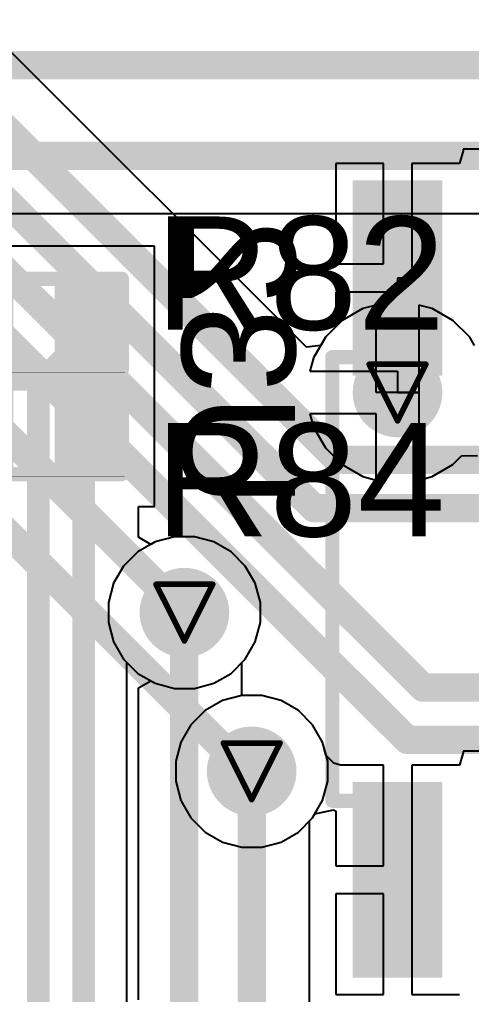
# Model space of a CAD drawing. Header units: inches. Extents: x -21 to 276, y -5 to 220.
# Drawn here: x 64.08 to 68.13, y 52.66 to 61.41 of the extents above; entities that cross this region are included whole.
import ezdxf

# ---------------------------------------------------------------- set-up
doc = ezdxf.new("R2010")
doc.units = ezdxf.units.IN
for name, color, linetype in [('Bottom Layer', 5, 'Continuous'), ('Bottom Overlay', 54, 'Continuous'), ('Bottom Paste', 16, 'Continuous'), ('Bottom Solder', 6, 'Continuous'), ('Drill Drawing', 1, 'Continuous'), ('Ground', 16, 'Continuous'), ('Power + Signal', 76, 'Continuous'), ('Top Layer', 1, 'Continuous'), ('Top Overlay', 2, 'Continuous'), ('Top Paste', 8, 'Continuous'), ('Top Solder', 216, 'Continuous'), ('Via Holes', 16, 'Continuous')]:
    doc.layers.add(name, color=color, linetype=linetype)
doc.styles.add('Arial', font='', dxfattribs={"height": 0.2})
doc.styles.get('Arial').set_extended_font_data('Arial')

# ---------------------------------------------------------------- blocks, each defined once
blk = doc.blocks.new('SOIC_8_B_55')
at = {"layer": 'Bottom Layer'}
for points in [[(-3.475, 1.605), (-3.475, 2.205), (-1.925, 2.205), (-1.925, 1.605)], [(1.925, 1.605), (1.925, 2.205), (3.475, 2.205), (3.475, 1.605)], [(-3.475, 0.335), (-3.475, 0.935), (-1.925, 0.935), (-1.925, 0.335)], [(1.925, 0.335), (1.925, 0.935), (3.475, 0.935), (3.475, 0.335)], [(-3.475, -0.935), (-3.475, -0.335), (-1.925, -0.335), (-1.925, -0.935)], [(1.925, -0.935), (1.925, -0.335), (3.475, -0.335), (3.475, -0.935)], [(-3.475, -2.205), (-3.475, -1.605), (-1.925, -1.605), (-1.925, -2.205)], [(1.925, -2.205), (1.925, -1.605), (3.475, -1.605), (3.475, -2.205)]]:
    blk.add_hatch(color=5, dxfattribs=at).paths.add_polyline_path(points)
at = {"layer": 'Bottom Overlay'}
blk.add_hatch(color=54, dxfattribs=at).paths.add_polyline_path([(-1.8288, -2.2351), (-1.4986, -2.2351), (-1.4986, -1.5747), (-1.8288, -1.5747)])
at = {"layer": 'Bottom Paste'}
for points in [[(-3.475, 1.605), (-3.475, 2.205), (-1.925, 2.205), (-1.925, 1.605)], [(1.925, 1.605), (1.925, 2.205), (3.475, 2.205), (3.475, 1.605)], [(-3.475, 0.335), (-3.475, 0.935), (-1.925, 0.935), (-1.925, 0.335)], [(1.925, 0.335), (1.925, 0.935), (3.475, 0.935), (3.475, 0.335)], [(-3.475, -0.935), (-3.475, -0.335), (-1.925, -0.335), (-1.925, -0.935)], [(1.925, -0.935), (1.925, -0.335), (3.475, -0.335), (3.475, -0.935)], [(-3.475, -2.205), (-3.475, -1.605), (-1.925, -1.605), (-1.925, -2.205)], [(1.925, -2.205), (1.925, -1.605), (3.475, -1.605), (3.475, -2.205)]]:
    blk.add_hatch(color=16, dxfattribs=at).paths.add_polyline_path(points)
at = {"layer": 'Bottom Solder'}
for points in [[(-3.5766, 1.5034), (-3.5766, 2.3066), (-1.8234, 2.3066), (-1.8234, 1.5034)], [(1.8234, 1.5034), (1.8234, 2.3066), (3.5766, 2.3066), (3.5766, 1.5034)], [(-3.5766, 0.2334), (-3.5766, 1.0366), (-1.8234, 1.0366), (-1.8234, 0.2334)], [(1.8234, 0.2334), (1.8234, 1.0366), (3.5766, 1.0366), (3.5766, 0.2334)], [(-3.5766, -1.0366), (-3.5766, -0.2334), (-1.8234, -0.2334), (-1.8234, -1.0366)], [(1.8234, -1.0366), (1.8234, -0.2334), (3.5766, -0.2334), (3.5766, -1.0366)], [(-3.5766, -2.3066), (-3.5766, -1.5034), (-1.8234, -1.5034), (-1.8234, -2.3066)], [(1.8234, -2.3066), (1.8234, -1.5034), (3.5766, -1.5034), (3.5766, -2.3066)]]:
    blk.add_hatch(color=6, dxfattribs=at).paths.add_polyline_path(points)
at = {"layer": 'Bottom Overlay'}
for points in [[(-1.9906, 2.4892, 0.127, 0.127, 0), (-1.9906, 2.3114, 0.127, 0.127, 0)], [(-1.9906, 2.4892, 0.127, 0.127, 0), (1.9906, 2.4892, 0.127, 0.127, 0)], [(1.9906, 2.4892, 0.127, 0.127, 0), (1.9906, 2.3114, 0.127, 0.127, 0)], [(-3.7592, -1.778, 0.127, 0.127, 0), (-3.6322, -1.905, 0.127, 0.127, 0)], [(-3.7592, -1.778, 0.127, 0.127, 0), (-3.7592, -2.032, 0.127, 0.127, 0)], [(-3.6322, -1.905, 0.127, 0.127, 0), (-3.7592, -2.032, 0.127, 0.127, 0)], [(-1.9906, -2.3114, 0.127, 0.127, 0), (-1.9906, -2.4892, 0.127, 0.127, 0)], [(1.9906, -2.3114, 0.127, 0.127, 0), (1.9906, -2.4892, 0.127, 0.127, 0)], [(-1.9906, -2.4892, 0.127, 0.127, 0), (1.9906, -2.4892, 0.127, 0.127, 0)]]:
    blk.add_lwpolyline(points, format="xyseb", dxfattribs=at)
for points in [[(-2.0223, 2.4892, 0.0635, 0.0635, 1), (-1.9588, 2.4892, 0.0635, 0.0635, 1)], [(-2.0223, 2.4892, 0.0635, 0.0635, 1), (-1.9588, 2.4892, 0.0635, 0.0635, 1)], [(1.9588, 2.4892, 0.0635, 0.0635, 1), (2.0223, 2.4892, 0.0635, 0.0635, 1)], [(1.9588, 2.4892, 0.0635, 0.0635, 1), (2.0223, 2.4892, 0.0635, 0.0635, 1)], [(-2.0223, 2.3114, 0.0635, 0.0635, 1), (-1.9588, 2.3114, 0.0635, 0.0635, 1)], [(1.9588, 2.3114, 0.0635, 0.0635, 1), (2.0223, 2.3114, 0.0635, 0.0635, 1)], [(-3.791, -1.778, 0.0635, 0.0635, 1), (-3.7275, -1.778, 0.0635, 0.0635, 1)], [(-3.791, -1.778, 0.0635, 0.0635, 1), (-3.7275, -1.778, 0.0635, 0.0635, 1)], [(-3.6639, -1.905, 0.0635, 0.0635, 1), (-3.6004, -1.905, 0.0635, 0.0635, 1)], [(-3.6639, -1.905, 0.0635, 0.0635, 1), (-3.6004, -1.905, 0.0635, 0.0635, 1)], [(-3.791, -2.032, 0.0635, 0.0635, 1), (-3.7275, -2.032, 0.0635, 0.0635, 1)], [(-3.791, -2.032, 0.0635, 0.0635, 1), (-3.7275, -2.032, 0.0635, 0.0635, 1)], [(-2.0223, -2.3114, 0.0635, 0.0635, 1), (-1.9588, -2.3114, 0.0635, 0.0635, 1)], [(1.9588, -2.3114, 0.0635, 0.0635, 1), (2.0223, -2.3114, 0.0635, 0.0635, 1)], [(-2.0223, -2.4892, 0.0635, 0.0635, 1), (-1.9588, -2.4892, 0.0635, 0.0635, 1)], [(-2.0223, -2.4892, 0.0635, 0.0635, 1), (-1.9588, -2.4892, 0.0635, 0.0635, 1)], [(1.9588, -2.4892, 0.0635, 0.0635, 1), (2.0223, -2.4892, 0.0635, 0.0635, 1)], [(1.9588, -2.4892, 0.0635, 0.0635, 1), (2.0223, -2.4892, 0.0635, 0.0635, 1)]]:
    blk.add_lwpolyline(points, format="xyseb", close=True, dxfattribs=at)
blk = doc.blocks.new('R___0402_67')
at = {"layer": 'Top Layer'}
for points in [[(-0.6985, -0.3175), (-0.6985, 0.3175), (-0.2413, 0.3175), (-0.2413, -0.3175)], [(0.2413, -0.3175), (0.2413, 0.3175), (0.6985, 0.3175), (0.6985, -0.3175)]]:
    blk.add_hatch(color=1, dxfattribs=at).paths.add_polyline_path(points)
at = {"layer": 'Top Paste'}
for points in [[(-0.6985, -0.3175), (-0.6985, 0.3175), (-0.2413, 0.3175), (-0.2413, -0.3175)], [(0.2413, -0.3175), (0.2413, 0.3175), (0.6985, 0.3175), (0.6985, -0.3175)]]:
    blk.add_hatch(color=8, dxfattribs=at).paths.add_polyline_path(points)
at = {"layer": 'Top Solder'}
for points in [[(-0.7535, -0.3725), (-0.7535, 0.3725), (-0.1863, 0.3725), (-0.1863, -0.3725)], [(0.1863, -0.3725), (0.1863, 0.3725), (0.7535, 0.3725), (0.7535, -0.3725)]]:
    blk.add_hatch(color=216, dxfattribs=at).paths.add_polyline_path(points)
at = {"layer": 'Top Overlay'}
for points in [[(-0.7874, -0.4064, 0.127, 0.127, 0), (-0.7874, 0.4064, 0.127, 0.127, 0)], [(-0.7874, 0.4064, 0.127, 0.127, 0), (0.7874, 0.4064, 0.127, 0.127, 0)], [(0.7874, -0.4064, 0.127, 0.127, 0), (0.7874, 0.4064, 0.127, 0.127, 0)], [(-0.7874, -0.4064, 0.127, 0.127, 0), (0.7874, -0.4064, 0.127, 0.127, 0)], [(-0.8128, -0.4318, 0.00323, 0.00323, 0), (0.8128, -0.4318, 0.00323, 0.00323, 0)]]:
    blk.add_lwpolyline(points, format="xyseb", dxfattribs=at)
for points in [[(-0.8191, 0.4064, 0.0635, 0.0635, 1), (-0.7556, 0.4064, 0.0635, 0.0635, 1)], [(-0.8191, 0.4064, 0.0635, 0.0635, 1), (-0.7556, 0.4064, 0.0635, 0.0635, 1)], [(0.7556, 0.4064, 0.0635, 0.0635, 1), (0.8191, 0.4064, 0.0635, 0.0635, 1)], [(0.7556, 0.4064, 0.0635, 0.0635, 1), (0.8191, 0.4064, 0.0635, 0.0635, 1)], [(-0.8191, -0.4064, 0.0635, 0.0635, 1), (-0.7556, -0.4064, 0.0635, 0.0635, 1)], [(-0.8191, -0.4064, 0.0635, 0.0635, 1), (-0.7556, -0.4064, 0.0635, 0.0635, 1)], [(0.7556, -0.4064, 0.0635, 0.0635, 1), (0.8191, -0.4064, 0.0635, 0.0635, 1)], [(0.7556, -0.4064, 0.0635, 0.0635, 1), (0.8191, -0.4064, 0.0635, 0.0635, 1)], [(-0.8136, -0.4318, 0.00161, 0.00161, 1), (-0.812, -0.4318, 0.00161, 0.00161, 1)], [(0.812, -0.4318, 0.00161, 0.00161, 1), (0.8136, -0.4318, 0.00161, 0.00161, 1)]]:
    blk.add_lwpolyline(points, format="xyseb", close=True, dxfattribs=at)
blk = doc.blocks.new('R___0402_68')
at = {"layer": 'Top Layer'}
for points in [[(-0.6985, -0.3175), (-0.6985, 0.3175), (-0.2413, 0.3175), (-0.2413, -0.3175)], [(0.2413, -0.3175), (0.2413, 0.3175), (0.6985, 0.3175), (0.6985, -0.3175)]]:
    blk.add_hatch(color=1, dxfattribs=at).paths.add_polyline_path(points)
at = {"layer": 'Top Paste'}
for points in [[(-0.6985, -0.3175), (-0.6985, 0.3175), (-0.2413, 0.3175), (-0.2413, -0.3175)], [(0.2413, -0.3175), (0.2413, 0.3175), (0.6985, 0.3175), (0.6985, -0.3175)]]:
    blk.add_hatch(color=8, dxfattribs=at).paths.add_polyline_path(points)
at = {"layer": 'Top Solder'}
for points in [[(-0.7535, -0.3725), (-0.7535, 0.3725), (-0.1863, 0.3725), (-0.1863, -0.3725)], [(0.1863, -0.3725), (0.1863, 0.3725), (0.7535, 0.3725), (0.7535, -0.3725)]]:
    blk.add_hatch(color=216, dxfattribs=at).paths.add_polyline_path(points)
at = {"layer": 'Top Overlay'}
for points in [[(-0.7874, -0.4064, 0.127, 0.127, 0), (-0.7874, 0.4064, 0.127, 0.127, 0)], [(-0.7874, 0.4064, 0.127, 0.127, 0), (0.7874, 0.4064, 0.127, 0.127, 0)], [(0.7874, -0.4064, 0.127, 0.127, 0), (0.7874, 0.4064, 0.127, 0.127, 0)], [(-0.7874, -0.4064, 0.127, 0.127, 0), (0.7874, -0.4064, 0.127, 0.127, 0)], [(-0.8128, -0.4318, 0.00323, 0.00323, 0), (0.8128, -0.4318, 0.00323, 0.00323, 0)]]:
    blk.add_lwpolyline(points, format="xyseb", dxfattribs=at)
for points in [[(-0.8191, 0.4064, 0.0635, 0.0635, 1), (-0.7556, 0.4064, 0.0635, 0.0635, 1)], [(-0.8191, 0.4064, 0.0635, 0.0635, 1), (-0.7556, 0.4064, 0.0635, 0.0635, 1)], [(0.7556, 0.4064, 0.0635, 0.0635, 1), (0.8191, 0.4064, 0.0635, 0.0635, 1)], [(0.7556, 0.4064, 0.0635, 0.0635, 1), (0.8191, 0.4064, 0.0635, 0.0635, 1)], [(-0.8191, -0.4064, 0.0635, 0.0635, 1), (-0.7556, -0.4064, 0.0635, 0.0635, 1)], [(-0.8191, -0.4064, 0.0635, 0.0635, 1), (-0.7556, -0.4064, 0.0635, 0.0635, 1)], [(0.7556, -0.4064, 0.0635, 0.0635, 1), (0.8191, -0.4064, 0.0635, 0.0635, 1)], [(0.7556, -0.4064, 0.0635, 0.0635, 1), (0.8191, -0.4064, 0.0635, 0.0635, 1)], [(-0.8136, -0.4318, 0.00161, 0.00161, 1), (-0.812, -0.4318, 0.00161, 0.00161, 1)], [(0.812, -0.4318, 0.00161, 0.00161, 1), (0.8136, -0.4318, 0.00161, 0.00161, 1)]]:
    blk.add_lwpolyline(points, format="xyseb", close=True, dxfattribs=at)

msp = doc.modelspace()

# ---------------------------------------------------------------- hatches: boundary and pattern name
at = {"layer": 'Bottom Layer'}
h = msp.add_hatch(color=5, dxfattribs=at)
edge = h.paths.add_edge_path()
edge.add_arc((67.4692, 58.0596), 0.3, 0, 360)
h = msp.add_hatch(color=5, dxfattribs=at)
edge = h.paths.add_edge_path()
edge.add_arc((65.5592, 56.085), 0.3, 0, 360)
h = msp.add_hatch(color=5, dxfattribs=at)
edge = h.paths.add_edge_path()
edge.add_arc((66.1622, 54.6608), 0.3, 0, 360)
at = {"layer": 'Bottom Solder'}
h = msp.add_hatch(color=6, dxfattribs=at)
edge = h.paths.add_edge_path()
edge.add_arc((67.4692, 58.0596), 0.4016, 0, 360)
h = msp.add_hatch(color=6, dxfattribs=at)
edge = h.paths.add_edge_path()
edge.add_arc((65.5592, 56.085), 0.4016, 0, 360)
h = msp.add_hatch(color=6, dxfattribs=at)
edge = h.paths.add_edge_path()
edge.add_arc((66.1622, 54.6608), 0.4016, 0, 360)
at = {"layer": 'Ground'}
h = msp.add_hatch(color=16, dxfattribs=at)
edge = h.paths.add_edge_path()
edge.add_arc((67.4692, 58.0596), 0.3, 0, 360)
h = msp.add_hatch(color=16, dxfattribs=at)
edge = h.paths.add_edge_path()
edge.add_arc((65.5592, 56.085), 0.3, 0, 360)
h = msp.add_hatch(color=16, dxfattribs=at)
edge = h.paths.add_edge_path()
edge.add_arc((66.1622, 54.6608), 0.3, 0, 360)
at = {"layer": 'Power + Signal'}
h = msp.add_hatch(color=76, dxfattribs=at)
edge = h.paths.add_edge_path()
edge.add_arc((67.4692, 58.0596), 0.3, 0, 360)
h = msp.add_hatch(color=76, dxfattribs=at)
edge = h.paths.add_edge_path()
edge.add_arc((65.5592, 56.085), 0.3, 0, 360)
h = msp.add_hatch(color=76, dxfattribs=at)
edge = h.paths.add_edge_path()
edge.add_arc((66.1622, 54.6608), 0.3, 0, 360)
at = {"layer": 'Top Layer'}
h = msp.add_hatch(color=1, dxfattribs=at)
edge = h.paths.add_edge_path()
edge.add_arc((67.4692, 58.0596), 0.3, 0, 360)
h = msp.add_hatch(color=1, dxfattribs=at)
edge = h.paths.add_edge_path()
edge.add_arc((65.5592, 56.085), 0.3, 0, 360)
h = msp.add_hatch(color=1, dxfattribs=at)
edge = h.paths.add_edge_path()
edge.add_arc((66.1622, 54.6608), 0.3, 0, 360)
at = {"layer": 'Top Solder'}
h = msp.add_hatch(color=216, dxfattribs=at)
edge = h.paths.add_edge_path()
edge.add_arc((67.4692, 58.0596), 0.4016, 0, 360)
h = msp.add_hatch(color=216, dxfattribs=at)
edge = h.paths.add_edge_path()
edge.add_arc((65.5592, 56.085), 0.4016, 0, 360)
h = msp.add_hatch(color=216, dxfattribs=at)
edge = h.paths.add_edge_path()
edge.add_arc((66.1622, 54.6608), 0.4016, 0, 360)
at = {"layer": 'Via Holes'}
h = msp.add_hatch(color=7, dxfattribs=at)
edge = h.paths.add_edge_path()
edge.add_arc((67.4692, 58.0596), 0.15, 0, 360)
h = msp.add_hatch(color=7, dxfattribs=at)
edge = h.paths.add_edge_path()
edge.add_arc((65.5592, 56.085), 0.15, 0, 360)
h = msp.add_hatch(color=7, dxfattribs=at)
edge = h.paths.add_edge_path()
edge.add_arc((66.1622, 54.6608), 0.15, 0, 360)

# ---------------------------------------------------------------- linework, layer by layer
at = {"layer": 'Bottom Layer'}
for p, q in [((68.0582, 60.2286), (68.0232, 60.1161)), ((70.5908, 60.2431), (68.0582, 60.2431)), ((68.0582, 60.2431), (68.0582, 60.2286)), ((67.3422, 60.1161), (66.9152, 60.1161)), ((66.9152, 60.1161), (66.9152, 59.2141)), ((67.3422, 59.2141), (67.3422, 60.1161)), ((68.0232, 60.1161), (67.5962, 60.1161)), ((67.5962, 60.1161), (67.5962, 59.0871)), ((66.9152, 59.2141), (67.3422, 59.2141)), ((67.5962, 59.0871), (67.4692, 59.0871)), ((67.4692, 59.0871), (67.4692, 58.9601)), ((67.4692, 58.9601), (66.9152, 58.9601)), ((66.9152, 58.9601), (66.9152, 58.6483)), ((66.9152, 58.6483), (66.8227, 58.5557)), ((66.8227, 58.5557), (66.7163, 58.3715)), ((66.7163, 58.3715), (66.6838, 58.2501)), ((66.6838, 58.2501), (67.4692, 58.2501)), ((67.4692, 58.2501), (67.4692, 58.0596)), ((67.4692, 58.0596), (67.6597, 58.0596)), ((67.6597, 58.0596), (67.6597, 57.2741)), ((67.2787, 57.8691), (66.6838, 57.8691)), ((66.6838, 57.8691), (66.7163, 57.7477)), ((67.2787, 57.2741), (67.2787, 57.8691)), ((66.7163, 57.7477), (66.8227, 57.5635)), ((66.8227, 57.5635), (66.9731, 57.413)), ((67.9654, 57.413), (68.0428, 57.4905)), ((68.0428, 57.4905), (68.1871, 57.4938)), ((66.9731, 57.413), (67.1574, 57.3067)), ((67.7811, 57.3067), (67.9654, 57.413)), ((67.1574, 57.3067), (67.2787, 57.2741)), ((67.6597, 57.2741), (67.7811, 57.3067)), ((65.2963, 56.7195), (65.141, 56.6299)), ((65.4695, 56.766), (65.2963, 56.7195)), ((65.6488, 56.766), (65.4695, 56.766)), ((65.822, 56.7195), (65.6488, 56.766)), ((65.9773, 56.6299), (65.822, 56.7195)), ((65.141, 56.6299), (65.0142, 56.5031)), ((66.1041, 56.5031), (65.9773, 56.6299)), ((65.0142, 56.5031), (64.9246, 56.3478)), ((66.1937, 56.3478), (66.1041, 56.5031)), ((64.9246, 56.3478), (64.8782, 56.1746)), ((66.2402, 56.1746), (66.1937, 56.3478)), ((64.8782, 56.1746), (64.8782, 55.9953)), ((66.2402, 55.9953), (66.2402, 56.1746)), ((64.8782, 55.9953), (64.9246, 55.8221)), ((66.1937, 55.8221), (66.2402, 55.9953)), ((64.9246, 55.8221), (65.0142, 55.6668)), ((66.1041, 55.6668), (66.1937, 55.8221)), ((65.0142, 55.6668), (65.0394, 55.6416)), ((66.0754, 55.6381), (66.1041, 55.6668)), ((65.0394, 55.6416), (65.0394, 51.8148)), ((66.0754, 55.3418), (66.0754, 55.6381)), ((66.2519, 55.3418), (66.0754, 55.3418)), ((66.4251, 55.2954), (66.2519, 55.3418)), ((66.5803, 55.2057), (66.4251, 55.2954)), ((66.7071, 55.0789), (66.5803, 55.2057)), ((66.7968, 54.9237), (66.7071, 55.0789)), ((66.828, 54.807), (66.7968, 54.9237)), ((66.8982, 54.7339), (66.828, 54.807)), ((68.0582, 54.8286), (68.0232, 54.7161)), ((70.5908, 54.8431), (68.0582, 54.8431)), ((68.0582, 54.8431), (68.0582, 54.8286)), ((66.957, 54.7161), (66.8982, 54.7339)), ((67.3422, 54.7161), (66.957, 54.7161)), ((67.3422, 53.8141), (67.3422, 54.7161)), ((67.9312, 54.7161), (67.5962, 54.7161)), ((67.5962, 54.7161), (67.5962, 53.6871)), ((68.0232, 54.7161), (67.9312, 54.7161)), ((66.7071, 54.2427), (66.728, 54.2787)), ((66.728, 54.2787), (66.8961, 54.316)), ((66.8961, 54.316), (66.9152, 54.3026)), ((66.9152, 54.3026), (66.9152, 53.8141)), ((66.6802, 54.2157), (66.7071, 54.2427)), ((66.6802, 52.0352), (66.6802, 54.2157)), ((66.9152, 53.8141), (67.3422, 53.8141)), ((67.5962, 53.6871), (67.5962, 52.6581)), ((67.3422, 53.5601), (66.9152, 53.5601)), ((66.9152, 53.5601), (66.9152, 52.6581)), ((67.3422, 52.6581), (67.3422, 53.5601)), ((66.9152, 52.6581), (67.3422, 52.6581)), ((67.5962, 52.6581), (68.0232, 52.6581))]:
    msp.add_line(p, q, dxfattribs=at)
for points in [[(67.4692, 59.0871, 0.254, 0.254, 0), (67.4692, 59.436, 0.254, 0.254, 0)], [(67.4692, 58.0596, 0.381, 0.381, 0), (67.4692, 59.0871, 0.381, 0.381, 0)], [(65.5574, 56.0832, 0.254, 0.254, 0), (65.5592, 56.085, 0.254, 0.254, 0)], [(65.5574, 51.8148, 0.254, 0.254, 0), (65.5574, 56.0832, 0.254, 0.254, 0)], [(66.1622, 51.8206, 0.254, 0.254, 0), (66.1622, 54.6608, 0.254, 0.254, 0)]]:
    msp.add_lwpolyline(points, format="xyseb", dxfattribs=at)
for points in [[(67.4057, 59.436, 0.127, 0.127, 1), (67.5327, 59.436, 0.127, 0.127, 1)], [(67.374, 59.0871, 0.1905, 0.1905, 1), (67.5645, 59.0871, 0.1905, 0.1905, 1)], [(67.4057, 59.0871, 0.127, 0.127, 1), (67.5327, 59.0871, 0.127, 0.127, 1)], [(67.374, 58.0596, 0.1905, 0.1905, 1), (67.5645, 58.0596, 0.1905, 0.1905, 1)], [(65.4939, 56.0832, 0.127, 0.127, 1), (65.6209, 56.0832, 0.127, 0.127, 1)], [(65.4939, 56.0832, 0.127, 0.127, 1), (65.6209, 56.0832, 0.127, 0.127, 1)], [(65.4957, 56.085, 0.127, 0.127, 1), (65.6227, 56.085, 0.127, 0.127, 1)], [(66.0987, 54.6608, 0.127, 0.127, 1), (66.2257, 54.6608, 0.127, 0.127, 1)]]:
    msp.add_lwpolyline(points, format="xyseb", close=True, dxfattribs=at)
at = {"layer": 'Drill Drawing'}
for points in [[(67.2152, 58.3136, 0.0508, 0.0508, 0), (67.7232, 58.3136, 0.0508, 0.0508, 0)], [(67.2152, 58.3136, 0.0508, 0.0508, 0), (67.4692, 57.8056, 0.0508, 0.0508, 0)], [(67.4692, 57.8056, 0.0508, 0.0508, 0), (67.7232, 58.3136, 0.0508, 0.0508, 0)], [(65.3052, 56.339, 0.0508, 0.0508, 0), (65.8132, 56.339, 0.0508, 0.0508, 0)], [(65.3052, 56.339, 0.0508, 0.0508, 0), (65.5592, 55.831, 0.0508, 0.0508, 0)], [(65.5592, 55.831, 0.0508, 0.0508, 0), (65.8132, 56.339, 0.0508, 0.0508, 0)], [(65.9082, 54.9148, 0.0508, 0.0508, 0), (66.4162, 54.9148, 0.0508, 0.0508, 0)], [(65.9082, 54.9148, 0.0508, 0.0508, 0), (66.1622, 54.4068, 0.0508, 0.0508, 0)], [(66.1622, 54.4068, 0.0508, 0.0508, 0), (66.4162, 54.9148, 0.0508, 0.0508, 0)]]:
    msp.add_lwpolyline(points, format="xyseb", dxfattribs=at)
for points in [[(67.2025, 58.3136, 0.0254, 0.0254, 1), (67.2279, 58.3136, 0.0254, 0.0254, 1)], [(67.2025, 58.3136, 0.0254, 0.0254, 1), (67.2279, 58.3136, 0.0254, 0.0254, 1)], [(67.7105, 58.3136, 0.0254, 0.0254, 1), (67.7359, 58.3136, 0.0254, 0.0254, 1)], [(67.7105, 58.3136, 0.0254, 0.0254, 1), (67.7359, 58.3136, 0.0254, 0.0254, 1)], [(67.4565, 57.8056, 0.0254, 0.0254, 1), (67.4819, 57.8056, 0.0254, 0.0254, 1)], [(67.4565, 57.8056, 0.0254, 0.0254, 1), (67.4819, 57.8056, 0.0254, 0.0254, 1)], [(65.2925, 56.339, 0.0254, 0.0254, 1), (65.3179, 56.339, 0.0254, 0.0254, 1)], [(65.2925, 56.339, 0.0254, 0.0254, 1), (65.3179, 56.339, 0.0254, 0.0254, 1)], [(65.8005, 56.339, 0.0254, 0.0254, 1), (65.8259, 56.339, 0.0254, 0.0254, 1)], [(65.8005, 56.339, 0.0254, 0.0254, 1), (65.8259, 56.339, 0.0254, 0.0254, 1)], [(65.5465, 55.831, 0.0254, 0.0254, 1), (65.5719, 55.831, 0.0254, 0.0254, 1)], [(65.5465, 55.831, 0.0254, 0.0254, 1), (65.5719, 55.831, 0.0254, 0.0254, 1)], [(65.8955, 54.9148, 0.0254, 0.0254, 1), (65.9209, 54.9148, 0.0254, 0.0254, 1)], [(65.8955, 54.9148, 0.0254, 0.0254, 1), (65.9209, 54.9148, 0.0254, 0.0254, 1)], [(66.4035, 54.9148, 0.0254, 0.0254, 1), (66.4289, 54.9148, 0.0254, 0.0254, 1)], [(66.4035, 54.9148, 0.0254, 0.0254, 1), (66.4289, 54.9148, 0.0254, 0.0254, 1)], [(66.1495, 54.4068, 0.0254, 0.0254, 1), (66.1749, 54.4068, 0.0254, 0.0254, 1)], [(66.1495, 54.4068, 0.0254, 0.0254, 1), (66.1749, 54.4068, 0.0254, 0.0254, 1)]]:
    msp.add_lwpolyline(points, format="xyseb", close=True, dxfattribs=at)
at = {"layer": 'Ground'}
for p, q in [((67.1574, 58.8125), (66.9731, 58.7062)), ((67.2787, 58.8451), (67.1574, 58.8125)), ((67.2787, 58.2501), (67.2787, 58.8451)), ((67.7811, 58.8125), (67.6597, 58.8451)), ((67.6597, 58.8451), (67.6597, 58.0596)), ((67.9654, 58.7062), (67.7811, 58.8125)), ((66.9731, 58.7062), (66.8227, 58.5557)), ((68.1158, 58.5557), (67.9654, 58.7062)), ((66.8227, 58.5557), (66.7163, 58.3715)), ((68.1588, 58.4811), (68.1158, 58.5557)), ((66.7163, 58.3715), (66.6838, 58.2501)), ((66.6838, 58.2501), (67.2787, 58.2501)), ((67.6597, 58.0596), (67.6597, 57.2741)), ((67.2787, 57.8691), (66.6838, 57.8691)), ((66.6838, 57.8691), (66.7163, 57.7477)), ((67.2787, 57.2741), (67.2787, 57.8691)), ((66.7163, 57.7477), (66.8227, 57.5635)), ((66.8227, 57.5635), (66.9731, 57.413)), ((67.9654, 57.413), (68.0428, 57.4905)), ((68.0428, 57.4905), (68.1871, 57.4938)), ((66.9731, 57.413), (67.1574, 57.3067)), ((67.7811, 57.3067), (67.9654, 57.413)), ((67.1574, 57.3067), (67.2787, 57.2741)), ((67.6597, 57.2741), (67.7811, 57.3067)), ((65.2963, 56.7195), (65.141, 56.6299)), ((65.4695, 56.766), (65.2963, 56.7195)), ((65.6488, 56.766), (65.4695, 56.766)), ((65.822, 56.7195), (65.6488, 56.766)), ((65.9773, 56.6299), (65.822, 56.7195)), ((65.141, 56.6299), (65.0142, 56.5031)), ((66.1041, 56.5031), (65.9773, 56.6299)), ((65.0142, 56.5031), (64.9246, 56.3478)), ((66.1937, 56.3478), (66.1041, 56.5031)), ((64.9246, 56.3478), (64.8782, 56.1746)), ((66.2402, 56.1746), (66.1937, 56.3478)), ((64.8782, 56.1746), (64.8782, 55.9953)), ((66.2402, 55.9953), (66.2402, 56.1746)), ((64.8782, 55.9953), (64.9246, 55.8221)), ((66.1937, 55.8221), (66.2402, 55.9953)), ((64.9246, 55.8221), (65.0142, 55.6668)), ((66.1041, 55.6668), (66.1937, 55.8221)), ((65.0142, 55.6668), (65.141, 55.54)), ((65.9773, 55.54), (66.1041, 55.6668)), ((65.141, 55.54), (65.2963, 55.4504)), ((65.822, 55.4504), (65.9773, 55.54)), ((65.2963, 55.4504), (65.4695, 55.404)), ((65.4695, 55.404), (65.6488, 55.404)), ((65.6488, 55.404), (65.822, 55.4504)), ((65.8993, 55.2954), (65.7441, 55.2057)), ((66.0725, 55.3418), (65.8993, 55.2954)), ((66.2519, 55.3418), (66.0725, 55.3418)), ((66.4251, 55.2954), (66.2519, 55.3418)), ((66.5803, 55.2057), (66.4251, 55.2954)), ((65.7441, 55.2057), (65.6173, 55.0789)), ((66.7071, 55.0789), (66.5803, 55.2057)), ((65.6173, 55.0789), (65.5276, 54.9237)), ((66.7968, 54.9237), (66.7071, 55.0789)), ((65.5276, 54.9237), (65.4812, 54.7505)), ((66.8432, 54.7505), (66.7968, 54.9237)), ((65.4812, 54.7505), (65.4812, 54.5711)), ((66.8432, 54.5711), (66.8432, 54.7505)), ((65.4812, 54.5711), (65.5276, 54.3979)), ((66.7968, 54.3979), (66.8432, 54.5711)), ((65.5276, 54.3979), (65.6173, 54.2427)), ((66.7071, 54.2427), (66.7968, 54.3979)), ((65.6173, 54.2427), (65.7441, 54.1159)), ((66.5803, 54.1159), (66.7071, 54.2427)), ((65.7441, 54.1159), (65.8993, 54.0262)), ((66.4251, 54.0262), (66.5803, 54.1159)), ((65.8993, 54.0262), (66.0725, 53.9798)), ((66.2519, 53.9798), (66.4251, 54.0262)), ((66.0725, 53.9798), (66.2519, 53.9798))]:
    msp.add_line(p, q, dxfattribs=at)
at = {"layer": 'Power + Signal'}
for p, q in [((66.6546, 58.4661), (62.6006, 62.52)), ((67.1574, 58.8125), (66.9731, 58.7062)), ((67.2787, 58.8451), (67.1574, 58.8125)), ((67.2787, 58.0596), (67.2787, 58.8451)), ((67.7811, 58.8125), (67.6597, 58.8451)), ((67.6597, 58.8451), (67.6597, 58.0596)), ((67.9654, 58.7062), (67.7811, 58.8125)), ((66.9731, 58.7062), (66.8227, 58.5557)), ((68.1158, 58.5557), (67.9654, 58.7062)), ((66.8227, 58.5557), (66.7805, 58.4826)), ((68.1588, 58.4811), (68.1158, 58.5557)), ((66.7805, 58.4826), (66.6546, 58.4661)), ((67.6597, 58.0596), (67.2787, 58.0596))]:
    msp.add_line(p, q, dxfattribs=at)
for points in [[(62.2343, 62.1538, 0.254, 0.254, 0), (66.9333, 57.4548, 0.254, 0.254, 0)], [(62.0197, 61.722, 0.254, 0.254, 0), (66.7187, 57.023, 0.254, 0.254, 0)], [(62.1129, 60.9972, 0.254, 0.254, 0), (67.6979, 55.4121, 0.254, 0.254, 0)], [(62.3022, 60.1972, 0.254, 0.254, 0), (67.5567, 54.9427, 0.254, 0.254, 0)], [(63.1733, 58.4708, 0.254, 0.254, 0), (65.5592, 56.085, 0.254, 0.254, 0)], [(62.738, 58.039, 0.254, 0.254, 0), (66.1162, 54.6608, 0.254, 0.254, 0)], [(66.9333, 57.4548, 0.254, 0.254, 0), (68.2752, 57.4548, 0.254, 0.254, 0)], [(66.7187, 57.023, 0.254, 0.254, 0), (69.1134, 57.023, 0.254, 0.254, 0)], [(67.6979, 55.4121, 0.254, 0.254, 0), (78.4189, 55.4121, 0.254, 0.254, 0)], [(67.5567, 54.9427, 0.254, 0.254, 0), (78.171, 54.9427, 0.254, 0.254, 0)], [(66.1162, 54.6608, 0.254, 0.254, 0), (66.1622, 54.6608, 0.254, 0.254, 0)]]:
    msp.add_lwpolyline(points, format="xyseb", dxfattribs=at)
for points in [[(66.8698, 57.4548, 0.127, 0.127, 1), (66.9968, 57.4548, 0.127, 0.127, 1)], [(66.8698, 57.4548, 0.127, 0.127, 1), (66.9968, 57.4548, 0.127, 0.127, 1)], [(66.6552, 57.023, 0.127, 0.127, 1), (66.7822, 57.023, 0.127, 0.127, 1)], [(66.6552, 57.023, 0.127, 0.127, 1), (66.7822, 57.023, 0.127, 0.127, 1)], [(65.4957, 56.085, 0.127, 0.127, 1), (65.6227, 56.085, 0.127, 0.127, 1)], [(67.6344, 55.4121, 0.127, 0.127, 1), (67.7614, 55.4121, 0.127, 0.127, 1)], [(67.6344, 55.4121, 0.127, 0.127, 1), (67.7614, 55.4121, 0.127, 0.127, 1)], [(67.4932, 54.9427, 0.127, 0.127, 1), (67.6202, 54.9427, 0.127, 0.127, 1)], [(67.4932, 54.9427, 0.127, 0.127, 1), (67.6202, 54.9427, 0.127, 0.127, 1)], [(66.0527, 54.6608, 0.127, 0.127, 1), (66.1797, 54.6608, 0.127, 0.127, 1)], [(66.0527, 54.6608, 0.127, 0.127, 1), (66.1797, 54.6608, 0.127, 0.127, 1)], [(66.0987, 54.6608, 0.127, 0.127, 1), (66.2257, 54.6608, 0.127, 0.127, 1)]]:
    msp.add_lwpolyline(points, format="xyseb", close=True, dxfattribs=at)
at = {"layer": 'Top Layer'}
for p, q in [((62.5076, 59.6666), (80.3439, 59.6666)), ((65.2907, 59.3725), (63.1317, 59.3725)), ((65.2907, 57.9755), (65.2907, 59.3725)), ((67.1574, 58.8125), (66.9731, 58.7062)), ((67.2787, 58.8451), (67.1574, 58.8125)), ((67.2787, 58.2501), (67.2787, 58.8451)), ((67.7811, 58.8125), (67.6597, 58.8451)), ((67.6597, 58.8451), (67.6597, 58.0596)), ((67.9654, 58.7062), (67.7811, 58.8125)), ((66.9731, 58.7062), (66.8227, 58.5557)), ((68.1158, 58.5557), (67.9654, 58.7062)), ((66.8227, 58.5557), (66.7163, 58.3715)), ((68.1588, 58.4811), (68.1158, 58.5557)), ((66.7163, 58.3715), (66.6838, 58.2501)), ((66.6838, 58.2501), (67.2787, 58.2501)), ((67.6597, 58.0596), (67.6597, 57.2741)), ((65.2907, 57.0357), (65.2907, 57.9755)), ((67.2787, 57.8691), (66.6838, 57.8691)), ((66.6838, 57.8691), (66.7163, 57.7477)), ((67.2787, 57.2741), (67.2787, 57.8691)), ((66.7163, 57.7477), (66.8227, 57.5635)), ((66.8227, 57.5635), (66.9731, 57.413)), ((67.9654, 57.413), (68.0428, 57.4905)), ((68.0428, 57.4905), (68.1871, 57.4938)), ((66.9731, 57.413), (67.1574, 57.3067)), ((67.7811, 57.3067), (67.9654, 57.413)), ((67.1574, 57.3067), (67.2787, 57.2741)), ((67.6597, 57.2741), (67.7811, 57.3067)), ((65.1478, 56.7608), (65.1478, 57.0357)), ((65.1478, 57.0357), (65.2907, 57.0357)), ((65.2577, 56.6973), (65.1478, 56.7608)), ((65.2963, 56.7195), (65.2577, 56.6973)), ((65.4695, 56.766), (65.2963, 56.7195)), ((65.6488, 56.766), (65.4695, 56.766)), ((65.822, 56.7195), (65.6488, 56.766)), ((65.9773, 56.6299), (65.822, 56.7195)), ((66.1041, 56.5031), (65.9773, 56.6299)), ((66.1937, 56.3478), (66.1041, 56.5031)), ((66.2402, 56.1746), (66.1937, 56.3478)), ((66.2402, 55.9953), (66.2402, 56.1746)), ((66.1937, 55.8221), (66.2402, 55.9953)), ((66.1041, 55.6668), (66.1937, 55.8221)), ((65.9773, 55.54), (66.1041, 55.6668)), ((65.1478, 55.4091), (65.2577, 55.4726)), ((65.2577, 55.4726), (65.2963, 55.4504)), ((65.822, 55.4504), (65.9773, 55.54)), ((65.1478, 53.269), (65.1478, 55.4091)), ((65.2963, 55.4504), (65.4695, 55.404)), ((65.4695, 55.404), (65.6488, 55.404)), ((65.6488, 55.404), (65.822, 55.4504)), ((65.8993, 55.2954), (65.7441, 55.2057)), ((66.0725, 55.3418), (65.8993, 55.2954)), ((66.2519, 55.3418), (66.0725, 55.3418)), ((66.4251, 55.2954), (66.2519, 55.3418)), ((66.5803, 55.2057), (66.4251, 55.2954)), ((65.7441, 55.2057), (65.6173, 55.0789)), ((66.7071, 55.0789), (66.5803, 55.2057)), ((65.6173, 55.0789), (65.5276, 54.9237)), ((66.7968, 54.9237), (66.7071, 55.0789)), ((65.5276, 54.9237), (65.4812, 54.7505)), ((66.8432, 54.7505), (66.7968, 54.9237)), ((65.4812, 54.7505), (65.4812, 54.5711)), ((66.8432, 54.5711), (66.8432, 54.7505)), ((65.4812, 54.5711), (65.5276, 54.3979)), ((66.7968, 54.3979), (66.8432, 54.5711)), ((65.5276, 54.3979), (65.6173, 54.2427)), ((66.7071, 54.2427), (66.7968, 54.3979)), ((65.6173, 54.2427), (65.7441, 54.1159)), ((66.5803, 54.1159), (66.7071, 54.2427)), ((65.7441, 54.1159), (65.8993, 54.0262)), ((66.4251, 54.0262), (66.5803, 54.1159)), ((65.8993, 54.0262), (66.0725, 53.9798)), ((66.2519, 53.9798), (66.4251, 54.0262)), ((66.0725, 53.9798), (66.2519, 53.9798)), ((65.1478, 52.6103), (65.1478, 53.269))]:
    msp.add_line(p, q, dxfattribs=at)
for points in [[(61.1266, 60.9972, 0.254, 0.254, 0), (81.3816, 60.9972, 0.254, 0.254, 0)], [(61.1392, 60.1846, 0.254, 0.254, 0), (80.789, 60.1846, 0.254, 0.254, 0)], [(64.5541, 58.547, 0.2032, 0.2032, 0), (64.6811, 58.674, 0.2032, 0.2032, 0)], [(64.5541, 58.4407, 0.2032, 0.2032, 0), (64.5541, 58.547, 0.2032, 0.2032, 0)], [(64.2493, 58.1359, 0.2032, 0.2032, 0), (64.5541, 58.4407, 0.2032, 0.2032, 0)], [(64.2493, 48.6609, 0.2032, 0.2032, 0), (64.2493, 58.1359, 0.2032, 0.2032, 0)], [(64.6557, 57.7088, 0.2032, 0.2032, 0), (64.6811, 57.7342, 0.2032, 0.2032, 0)], [(64.6557, 53.269, 0.2032, 0.2032, 0), (64.6557, 57.7088, 0.2032, 0.2032, 0)], [(64.6557, 52.3604, 0.2032, 0.2032, 0), (64.6557, 53.269, 0.2032, 0.2032, 0)]]:
    msp.add_lwpolyline(points, format="xyseb", dxfattribs=at)
for points in [[(64.6303, 58.674, 0.1016, 0.1016, 1), (64.7319, 58.674, 0.1016, 0.1016, 1)], [(64.5033, 58.547, 0.1016, 0.1016, 1), (64.6049, 58.547, 0.1016, 0.1016, 1)], [(64.5033, 58.547, 0.1016, 0.1016, 1), (64.6049, 58.547, 0.1016, 0.1016, 1)], [(64.5033, 58.4407, 0.1016, 0.1016, 1), (64.6049, 58.4407, 0.1016, 0.1016, 1)], [(64.5033, 58.4407, 0.1016, 0.1016, 1), (64.6049, 58.4407, 0.1016, 0.1016, 1)], [(64.1985, 58.1359, 0.1016, 0.1016, 1), (64.3001, 58.1359, 0.1016, 0.1016, 1)], [(64.1985, 58.1359, 0.1016, 0.1016, 1), (64.3001, 58.1359, 0.1016, 0.1016, 1)], [(64.6303, 57.7342, 0.1016, 0.1016, 1), (64.7319, 57.7342, 0.1016, 0.1016, 1)], [(64.6049, 57.7088, 0.1016, 0.1016, 1), (64.7065, 57.7088, 0.1016, 0.1016, 1)], [(64.6049, 57.7088, 0.1016, 0.1016, 1), (64.7065, 57.7088, 0.1016, 0.1016, 1)], [(64.6049, 53.269, 0.1016, 0.1016, 1), (64.7065, 53.269, 0.1016, 0.1016, 1)], [(64.6049, 53.269, 0.1016, 0.1016, 1), (64.7065, 53.269, 0.1016, 0.1016, 1)]]:
    msp.add_lwpolyline(points, format="xyseb", close=True, dxfattribs=at)

# ---------------------------------------------------------------- block references
at = {"rotation": 90}
msp.add_blockref('SOIC_8_B_55', (69.3742, 56.3871), dxfattribs=at)
for name, p in [('R___0402_68', (64.2112, 58.674)), ('R___0402_67', (64.2112, 57.7342))]:
    msp.add_blockref(name, p)

# ---------------------------------------------------------------- texts
at = {"layer": 'Bottom Overlay', "style": 'Arial', "text_generation_flag": 2}
msp.add_text('U32', height=1.016, rotation=270, dxfattribs=at).set_placement((65.5357, 57.0235))
at = {"layer": 'Top Overlay', "style": 'Arial'}
for s, p in [('R82', (65.2954, 58.6234)), ('R84', (65.2954, 56.7692))]:
    msp.add_text(s, height=1.016, dxfattribs=at).set_placement(p)

doc.saveas('drawing.dxf')
